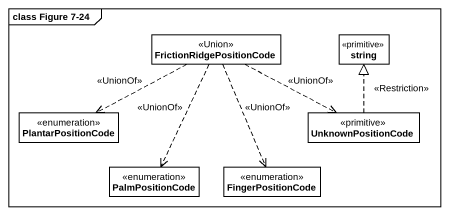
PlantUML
@startuml
mainframe class Figure 7-24
hide circle
hide empty members
class FrictionRidgePositionCode <<Union>>
class string <<primitive>>
enum PlantarPositionCode
class UnknownPositionCode <<primitive>>
enum PalmPositionCode
enum FingerPositionCode
FrictionRidgePositionCode .left.> PlantarPositionCode : <<UnionOf>>
FrictionRidgePositionCode .right.> UnknownPositionCode : <<UnionOf>>
FrictionRidgePositionCode ..> PalmPositionCode : <<UnionOf>>
FrictionRidgePositionCode ..> FingerPositionCode : <<UnionOf>>
UnknownPositionCode .up.|> string : <<Restriction>>
@enduml
